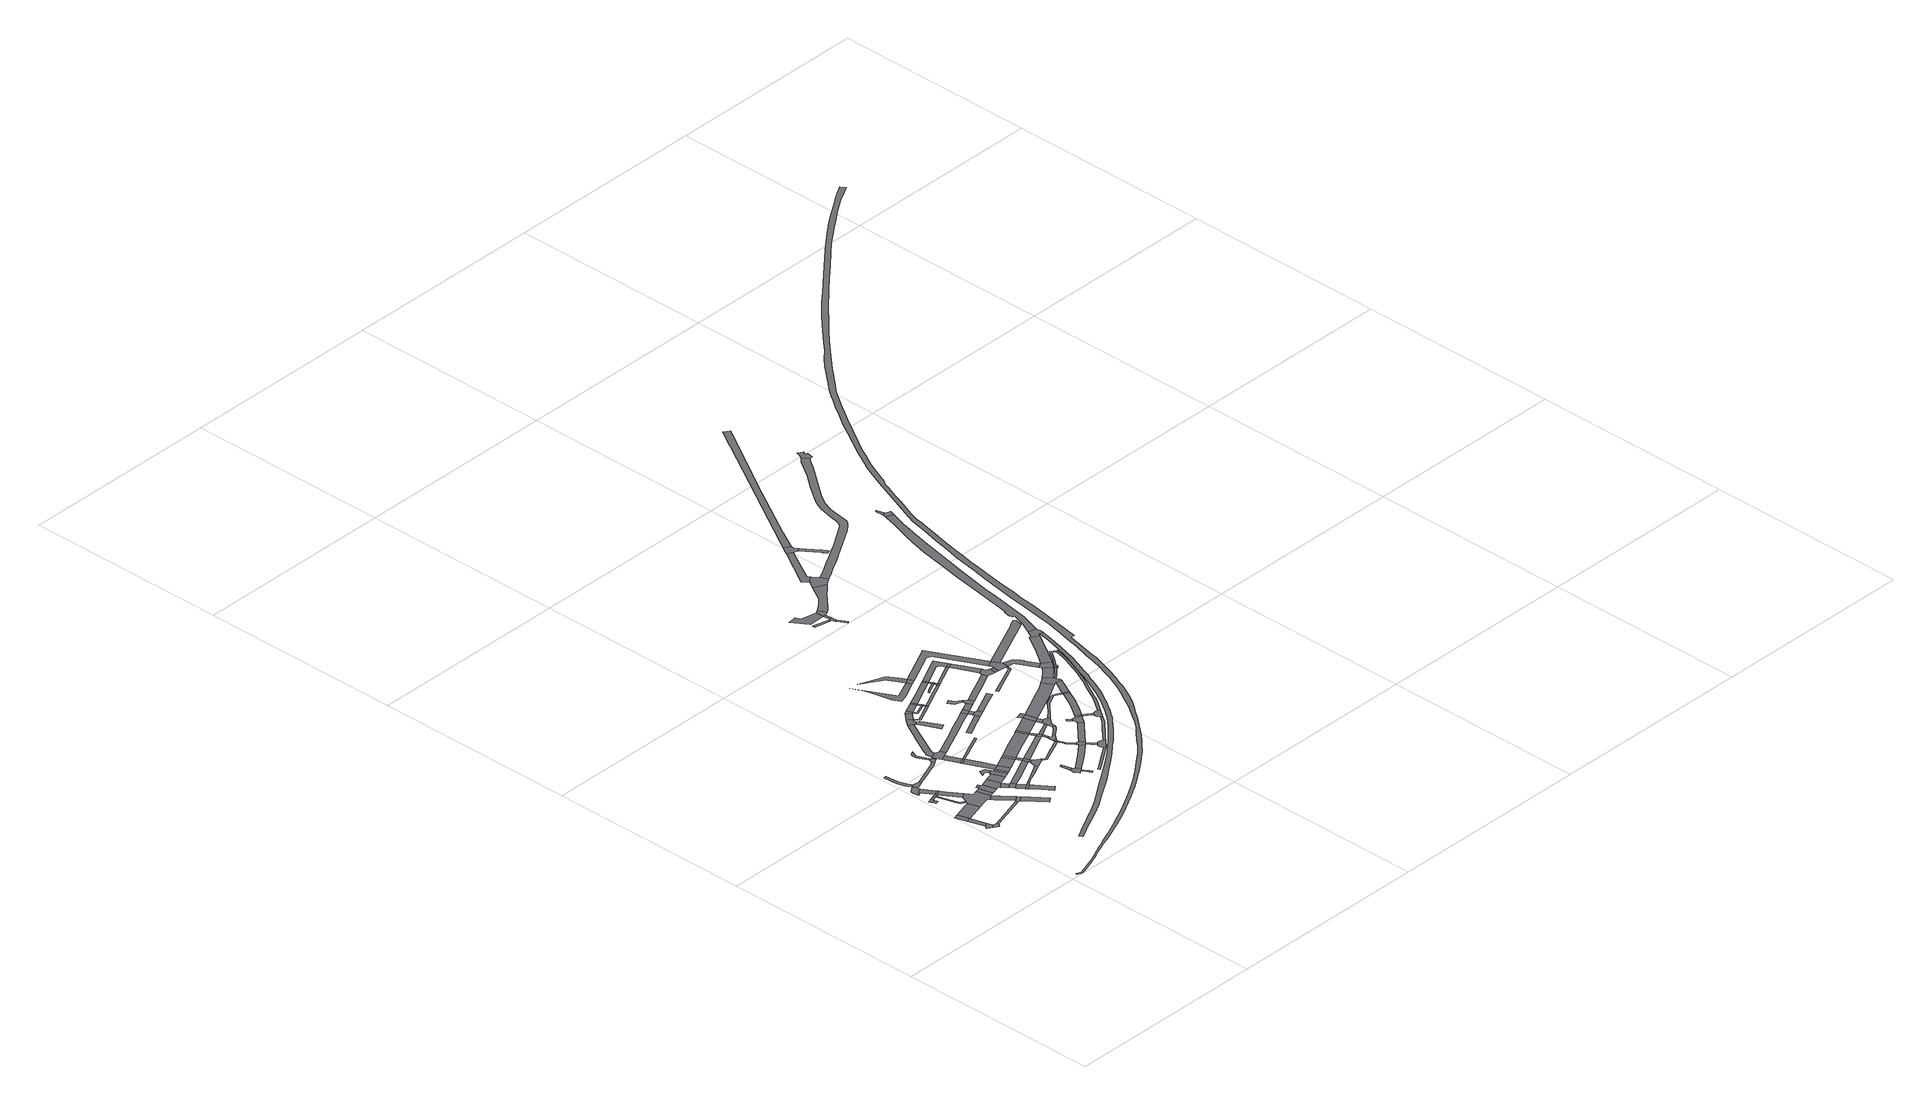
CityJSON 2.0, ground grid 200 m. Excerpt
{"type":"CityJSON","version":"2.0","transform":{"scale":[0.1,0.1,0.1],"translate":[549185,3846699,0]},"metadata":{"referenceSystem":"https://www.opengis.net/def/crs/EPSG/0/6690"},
"CityObjects":{
"road1":{"type":"Road","geometry":[{"type":"MultiSurface","lod":"1","boundaries":[[[0,1,2,3,4,5]]]}]},
"road2":{"type":"Road","attributes":{"RoadStructureAttribute.sectionType":"1"},"geometry":[{"type":"MultiSurface","lod":"1","boundaries":[[[6,7,1,0]]]}]},
"road3":{"type":"Road","geometry":[{"type":"MultiSurface","lod":"1","boundaries":[[[8,9,7,6]]]}]},
"road4":{"type":"Road","geometry":[{"type":"MultiSurface","lod":"1","boundaries":[[[10,5,4,11,12,13,14,15]]]}]},
"road5":{"type":"Road","geometry":[{"type":"MultiSurface","lod":"1","boundaries":[[[16,17,18,19]]]}]},
"road6":{"type":"Road","attributes":{"RoadStructureAttribute.sectionType":"1"},"geometry":[{"type":"MultiSurface","lod":"1","boundaries":[[[20,21,8,6,22,23]]]}]},
"road7":{"type":"Road","geometry":[{"type":"MultiSurface","lod":"1","boundaries":[[[24,25,26,19,18,27,28]]]}]},
"road8":{"type":"Road","geometry":[{"type":"MultiSurface","lod":"1","boundaries":[[[29,24,28,30]]]}]},
"road9":{"type":"Road","geometry":[{"type":"MultiSurface","lod":"1","boundaries":[[[31,32,33,34,35,36,37,38,39,40,41]]]}]},
"road10":{"type":"Road","geometry":[{"type":"MultiSurface","lod":"1","boundaries":[[[42,29,30,43,44]]]}]},
"road11":{"type":"Road","attributes":{"RoadStructureAttribute.sectionType":"1"},"geometry":[{"type":"MultiSurface","lod":"1","boundaries":[[[45,46,47,48,49,43,30,50,51,52,53,54,55]]]}]},
"road12":{"type":"Road","attributes":{"RoadStructureAttribute.sectionType":"1"},"geometry":[{"type":"MultiSurface","lod":"1","boundaries":[[[39,38,56,42,57]]]}]},
"road13":{"type":"Road","attributes":{"RoadStructureAttribute.sectionType":"1"},"geometry":[{"type":"MultiSurface","lod":"1","boundaries":[[[58,15,14,59,60]]]}]},
"road14":{"type":"Road","geometry":[{"type":"MultiSurface","lod":"1","boundaries":[[[57,42,44,61]]]}]},
"road15":{"type":"Road","attributes":{"RoadStructureAttribute.sectionType":"1"},"geometry":[{"type":"MultiSurface","lod":"1","boundaries":[[[62,63,64,65,66,67,68,69,70,71,72,73,74,75,76,77,78,79,80,81]]]}]},
"road16":{"type":"Road","attributes":{"RoadStructureAttribute.sectionType":"1"},"geometry":[{"type":"MultiSurface","lod":"1","boundaries":[[[82,61,44,83,84]]]}]},
"road17":{"type":"Road","geometry":[{"type":"MultiSurface","lod":"1","boundaries":[[[85,86,81,80,31,41,87,88]]]}]},
"road18":{"type":"Road","geometry":[{"type":"MultiSurface","lod":"1","boundaries":[[[89,84,83,90,55,54,91,20,23,92,93,94,95,96]]]}]},
"road19":{"type":"Road","attributes":{"RoadStructureAttribute.sectionType":"1"},"geometry":[{"type":"MultiSurface","lod":"1","boundaries":[[[97,95,94,98,99,100]]]}]},
"road20":{"type":"Road","attributes":{"RoadStructureAttribute.sectionType":"1"},"geometry":[{"type":"MultiSurface","lod":"1","boundaries":[[[101,96,95,102]]]}]},
"road21":{"type":"Road","geometry":[{"type":"MultiSurface","lod":"1","boundaries":[[[100,99,58,60,103,104,105]]]}]},
"road22":{"type":"Road","geometry":[{"type":"MultiSurface","lod":"1","boundaries":[[[106,107,108,109]]]}]},
"road23":{"type":"Road","attributes":{"RoadStructureAttribute.sectionType":"1"},"geometry":[{"type":"MultiSurface","lod":"1","boundaries":[[[110,111,112,113,88,87,114,115,116]]]}]},
"road24":{"type":"Road","attributes":{"RoadStructureAttribute.sectionType":"1"},"geometry":[{"type":"MultiSurface","lod":"1","boundaries":[[[109,108,117,101,102,118,119]]]}]},
"road25":{"type":"Road","attributes":{"RoadStructureAttribute.sectionType":"1"},"geometry":[{"type":"MultiSurface","lod":"1","boundaries":[[[120,121,105,104,122,123,124,125]]]}]},
"road26":{"type":"Road","geometry":[{"type":"MultiSurface","lod":"1","boundaries":[[[126,127,119,118,128,129,130]]]}]},
"road27":{"type":"Road","attributes":{"RoadStructureAttribute.sectionType":"1"},"geometry":[{"type":"MultiSurface","lod":"1","boundaries":[[[130,129,131,132]]]}]},
"road28":{"type":"Road","geometry":[{"type":"MultiSurface","lod":"1","boundaries":[[[133,132,131,134,135,136]]]}]},
"road29":{"type":"Road","attributes":{"RoadStructureAttribute.sectionType":"1"},"geometry":[{"type":"MultiSurface","lod":"1","boundaries":[[[135,134,137,138,139]]]}]},
"road30":{"type":"Road","attributes":{"RoadStructureAttribute.sectionType":"1"},"geometry":[{"type":"MultiSurface","lod":"1","boundaries":[[[140,126,130,141,142,143]]]}]},
"road31":{"type":"Road","geometry":[{"type":"MultiSurface","lod":"1","boundaries":[[[144,145,146,147,110,116,148,149]]]}]},
"road32":{"type":"Road","geometry":[{"type":"MultiSurface","lod":"1","boundaries":[[[150,139,138,151,152,153,154]]]}]},
"road33":{"type":"Road","attributes":{"RoadStructureAttribute.sectionType":"1"},"geometry":[{"type":"MultiSurface","lod":"1","boundaries":[[[155,156,157,158,159,160,161,162,163,164,165,146,145]]]}]},
"road34":{"type":"Road","attributes":{"RoadStructureAttribute.sectionType":"1"},"geometry":[{"type":"MultiSurface","lod":"1","boundaries":[[[166,144,149,167]]]}]},
"road35":{"type":"Road","attributes":{"RoadStructureAttribute.sectionType":"1"},"geometry":[{"type":"MultiSurface","lod":"1","boundaries":[[[168,169,153,152,170,171,172]]]}]},
"road36":{"type":"Road","geometry":[{"type":"MultiSurface","lod":"1","boundaries":[[[173,174,175,176,177,178,179,180]]]}]},
"road37":{"type":"Road","geometry":[{"type":"MultiSurface","lod":"1","boundaries":[[[180,179,140,143,181,182]]]}]},
"road38":{"type":"Road","attributes":{"RoadStructureAttribute.sectionType":"1"},"geometry":[{"type":"MultiSurface","lod":"1","boundaries":[[[183,184,185,186]]]}]},
"road39":{"type":"Road","geometry":[{"type":"MultiSurface","lod":"1","boundaries":[[[187,188,189,190,166,167,191,192,184,183,193,194]]]}]},
"road40":{"type":"Road","geometry":[{"type":"MultiSurface","lod":"1","boundaries":[[[186,185,195,196]]]}]},
"road41":{"type":"Road","attributes":{"RoadStructureAttribute.sectionType":"1"},"geometry":[{"type":"MultiSurface","lod":"1","boundaries":[[[197,182,181,198,199]]]}]},
"road42":{"type":"Road","attributes":{"RoadStructureAttribute.sectionType":"1"},"geometry":[{"type":"MultiSurface","lod":"1","boundaries":[[[200,201,196,195,202,197,203]]]}]},
"road43":{"type":"Road","geometry":[{"type":"MultiSurface","lod":"1","boundaries":[[[203,197,199,204]]]}]},
"road44":{"type":"Road","attributes":{"RoadStructureAttribute.sectionType":"1"},"geometry":[{"type":"MultiSurface","lod":"1","boundaries":[[[205,206,136,135,207,208]]]}]},
"road45":{"type":"Road","attributes":{"RoadStructureAttribute.sectionType":"1"},"geometry":[{"type":"MultiSurface","lod":"1","boundaries":[[[209,210,150,154,211,212,213,214,215]]]}]},
"road46":{"type":"Road","attributes":{"RoadStructureAttribute.sectionType":"1"},"geometry":[{"type":"MultiSurface","lod":"1","boundaries":[[[216,217,218,219,220,221,222,223,224,225,190,189,226,227,228,229]]]}]},
"road47":{"type":"Road","attributes":{"RoadStructureAttribute.sectionType":"1"},"geometry":[{"type":"MultiSurface","lod":"1","boundaries":[[[230,203,204,231,232]]]}]},
"road48":{"type":"Road","attributes":{"RoadStructureAttribute.sectionType":"1"},"geometry":[{"type":"MultiSurface","lod":"1","boundaries":[[[233,234,235,236,237,238,186,196]]]}]},
"road49":{"type":"Road","geometry":[{"type":"MultiSurface","lod":"1","boundaries":[[[239,230,232,240]]]}]},
"road50":{"type":"Road","attributes":{"RoadStructureAttribute.sectionType":"1"},"geometry":[{"type":"MultiSurface","lod":"1","boundaries":[[[240,232,205,241]]]}]},
"road51":{"type":"Road","geometry":[{"type":"MultiSurface","lod":"1","boundaries":[[[241,205,208,242]]]}]},
"road52":{"type":"Road","attributes":{"RoadStructureAttribute.sectionType":"1"},"geometry":[{"type":"MultiSurface","lod":"1","boundaries":[[[242,208,243,244]]]}]},
"road53":{"type":"Road","geometry":[{"type":"MultiSurface","lod":"1","boundaries":[[[245,246,244,243,209,215,247,248]]]}]},
"road54":{"type":"Road","geometry":[{"type":"MultiSurface","lod":"1","boundaries":[[[249,250,251,252]]]}]},
"road55":{"type":"Road","geometry":[{"type":"MultiSurface","lod":"1","boundaries":[[[251,253,254,255,256,257,258,259,260,252]]]}]},
"road56":{"type":"Road","geometry":[{"type":"MultiSurface","lod":"1","boundaries":[[[261,262,263,264,258,257,265,266,267,268,269,270]]]}]},
"road57":{"type":"Road","geometry":[{"type":"MultiSurface","lod":"1","boundaries":[[[271,272,216,229,273,274,275,276,277,278,279,280]]]}]},
"road58":{"type":"Road","attributes":{"RoadStructureAttribute.sectionType":"1"},"geometry":[{"type":"MultiSurface","lod":"1","boundaries":[[[281,282,283,284,285,286,287,194,193,288,289,290,291,292,293,294]]]}]},
"road59":{"type":"Road","geometry":[{"type":"MultiSurface","lod":"1","boundaries":[[[295,296,297,298,299,300,276,275]]]}]},
"road60":{"type":"Road","attributes":{"RoadStructureAttribute.sectionType":"1"},"geometry":[{"type":"MultiSurface","lod":"1","boundaries":[[[301,271,280,302]]]}]},
"road61":{"type":"Road","attributes":{"RoadStructureAttribute.sectionType":"1"},"geometry":[{"type":"MultiSurface","lod":"1","boundaries":[[[303,304,305,306,239,240,307,308,309,310]]]}]},
"road62":{"type":"Road","attributes":{"RoadStructureAttribute.sectionType":"1"},"geometry":[{"type":"MultiSurface","lod":"1","boundaries":[[[311,312,241,242,313,314]]]}]},
"road63":{"type":"Road","geometry":[{"type":"MultiSurface","lod":"1","boundaries":[[[315,316,301,302,317,318]]]}]},
"road64":{"type":"Road","attributes":{"RoadStructureAttribute.sectionType":"1"},"geometry":[{"type":"MultiSurface","lod":"1","boundaries":[[[319,320,321,322,323,324,248,247,325,326,327,328,329]]]}]},
"road65":{"type":"Road","attributes":{"RoadStructureAttribute.sectionType":"1"},"geometry":[{"type":"MultiSurface","lod":"1","boundaries":[[[330,331,332,333,334,335,336,337,280,279,338,339,340,341,342,343,344]]]}]},
"road66":{"type":"Road","attributes":{"RoadStructureAttribute.sectionType":"1"},"geometry":[{"type":"MultiSurface","lod":"1","boundaries":[[[345,346,347,260,259,348,349,350,351]]]}]},
"road67":{"type":"Road","attributes":{"RoadStructureAttribute.sectionType":"1"},"geometry":[{"type":"MultiSurface","lod":"1","boundaries":[[[352,353,354,355,356,318,317,357,358,359,360]]]}]},
"road68":{"type":"Road","attributes":{"RoadStructureAttribute.sectionType":"1"},"geometry":[{"type":"MultiSurface","lod":"1","boundaries":[[[361,362,315,318,363,364,365]]]}]},
"road69":{"type":"Road","attributes":{"RoadStructureAttribute.sectionType":"1"},"geometry":[{"type":"MultiSurface","lod":"1","boundaries":[[[366,367,368,369,370,371,372,373]]]}]},
"road70":{"type":"Road","geometry":[{"type":"MultiSurface","lod":"1","boundaries":[[[374,375,376,377,378,379,380,381,382]]]}]},
"road71":{"type":"Road","geometry":[{"type":"MultiSurface","lod":"1","boundaries":[[[383,384,385]]]}]},
"road72":{"type":"Road","geometry":[{"type":"MultiSurface","lod":"1","boundaries":[[[386,361,365,387]]]}]},
"road73":{"type":"Road","attributes":{"RoadStructureAttribute.sectionType":"1"},"geometry":[{"type":"MultiSurface","lod":"1","boundaries":[[[388,387,365,389,352,390]]]}]},
"road74":{"type":"Road","geometry":[{"type":"MultiSurface","lod":"1","boundaries":[[[390,352,360,391]]]}]},
"road75":{"type":"Road","geometry":[{"type":"MultiSurface","lod":"1","boundaries":[[[392,303,310,393]]]}]},
"road76":{"type":"Road","attributes":{"RoadStructureAttribute.sectionType":"1"},"geometry":[{"type":"MultiSurface","lod":"1","boundaries":[[[391,360,330,394]]]}]},
"road77":{"type":"Road","geometry":[{"type":"MultiSurface","lod":"1","boundaries":[[[394,330,344,395]]]}]},
"road78":{"type":"Road","geometry":[{"type":"MultiSurface","lod":"1","boundaries":[[[319,329,396,397]]]}]},
"road79":{"type":"Road","geometry":[{"type":"MultiSurface","lod":"1","boundaries":[[[398,319,397,399]]]}]},
"road80":{"type":"Road","geometry":[{"type":"MultiSurface","lod":"1","boundaries":[[[393,310,311,400]]]}]},
"road81":{"type":"Road","geometry":[{"type":"MultiSurface","lod":"1","boundaries":[[[400,311,314,401,402,403]]]}]},
"road82":{"type":"Road","attributes":{"RoadStructureAttribute.sectionType":"1"},"geometry":[{"type":"MultiSurface","lod":"1","boundaries":[[[404,405,406,407,396,329,408,409,410,411,412,413,414,415]]]}]},
"road83":{"type":"Road","geometry":[{"type":"MultiSurface","lod":"1","boundaries":[[[416,417,418,402,401,419,420,421]]]}]},
"road84":{"type":"Road","attributes":{"RoadStructureAttribute.sectionType":"1"},"geometry":[{"type":"MultiSurface","lod":"1","boundaries":[[[420,422,423,398,399,424,425,426,421]]]}]},
"road85":{"type":"Road","geometry":[{"type":"MultiSurface","lod":"1","boundaries":[[[427,281,294,428]]]}]},
"road86":{"type":"Road","geometry":[{"type":"MultiSurface","lod":"1","boundaries":[[[415,414,345,351,429,430,431,432]]]}]},
"road87":{"type":"Road","attributes":{"RoadStructureAttribute.sectionType":"1"},"geometry":[{"type":"MultiSurface","lod":"1","boundaries":[[[428,294,433,434]]]}]},
"road88":{"type":"Road","geometry":[{"type":"MultiSurface","lod":"1","boundaries":[[[434,433,366,373,435,436]]]}]},
"road89":{"type":"Road","attributes":{"RoadStructureAttribute.sectionType":"1"},"geometry":[{"type":"MultiSurface","lod":"1","boundaries":[[[437,438,439,440,441,442,443,444,445,446]]]}]},
"road90":{"type":"Road","attributes":{"RoadStructureAttribute.sectionType":"1"},"geometry":[{"type":"MultiSurface","lod":"1","boundaries":[[[447,448,449,450,392,393,451,452,453]]]}]},
"road91":{"type":"Road","geometry":[{"type":"MultiSurface","lod":"1","boundaries":[[[454,455,456,457,430,429,458,459,460,461,462,463]]]}]},
"road92":{"type":"Road","attributes":{"RoadStructureAttribute.sectionType":"1"},"geometry":[{"type":"MultiSurface","lod":"1","boundaries":[[[464,465,466,467,468,469,470,471,472,473,474,475,476,477,478,479,480,481,482,483,484,485,486,487,488,489,490,491,492,493,494,495,496,497,498,499,500,501,502,503,504,505,506,507,508,509,510,511,512,513,514,515,516,517,518,519,520,521,522,523,524,525,526,527,528,529,530,531,532,533,534,535,536,537,538,539,540,541,542,543,544,545,546,547,548,549,550,551,552,553,554,555,556,557,558,559,560,561,562,563]]]}]},
"road93":{"type":"Road","geometry":[{"type":"MultiSurface","lod":"1","boundaries":[[[564,565,566,403,402,567,568,569]]]}]},
"road94":{"type":"Road","attributes":{"RoadStructureAttribute.sectionType":"1"},"geometry":[{"type":"MultiSurface","lod":"1","boundaries":[[[570,427,428,571]]]}]},
"road95":{"type":"Road","attributes":{"RoadStructureAttribute.sectionType":"1"},"geometry":[{"type":"MultiSurface","lod":"1","boundaries":[[[572,573,574,425,424,575,576,577]]]}]},
"road96":{"type":"Road","geometry":[{"type":"MultiSurface","lod":"1","boundaries":[[[578,579,580,581,463,462,582,583,584,585,374,382,586,587,588,589]]]}]},
"road97":{"type":"Road","attributes":{"RoadStructureAttribute.sectionType":"1"},"geometry":[{"type":"MultiSurface","lod":"1","boundaries":[[[590,591,592,593,386,387,594,595,596]]]}]},
"road98":{"type":"Road","attributes":{"RoadStructureAttribute.sectionType":"1"},"geometry":[{"type":"MultiSurface","lod":"1","boundaries":[[[597,598,599,600,601,602,603,604,605,606,446,607]]]}]},
"road99":{"type":"Road","geometry":[{"type":"MultiSurface","lod":"1","boundaries":[[[608,609,610,611,612,613,614]]]}]},
"road100":{"type":"Road","attributes":{"RoadStructureAttribute.sectionType":"1"},"geometry":[{"type":"MultiSurface","lod":"1","boundaries":[[[615,616,617,394,395,618,619,620,621]]]}]},
"road101":{"type":"Road","geometry":[{"type":"MultiSurface","lod":"1","boundaries":[[[622,623,447,624]]]}]},
"road102":{"type":"Road","geometry":[{"type":"MultiSurface","lod":"1","boundaries":[[[625,614,613,570,571,626,627,628]]]}]},
"road103":{"type":"Road","geometry":[{"type":"MultiSurface","lod":"1","boundaries":[[[624,447,453,629]]]}]},
"road104":{"type":"Road","attributes":{"RoadStructureAttribute.sectionType":"1"},"geometry":[{"type":"MultiSurface","lod":"1","boundaries":[[[630,631,632,432,431,633,634,635,636]]]}]},
"road105":{"type":"Road","attributes":{"RoadStructureAttribute.sectionType":"1"},"geometry":[{"type":"MultiSurface","lod":"1","boundaries":[[[629,453,637,638]]]}]},
"road106":{"type":"Road","geometry":[{"type":"MultiSurface","lod":"1","boundaries":[[[638,637,639,564,569,572,577,640,641,642,643,644]]]}]},
"road107":{"type":"Road","geometry":[{"type":"MultiSurface","lod":"1","boundaries":[[[645,646,647,648,649,650]]]}]},
"road108":{"type":"Road","attributes":{"RoadStructureAttribute.sectionType":"1"},"geometry":[{"type":"MultiSurface","lod":"1","boundaries":[[[651,652,653,654,436,435]]]}]},
"road109":{"type":"Road","geometry":[{"type":"MultiSurface","lod":"1","boundaries":[[[607,446,445,655]]]}]},
"road110":{"type":"Road","geometry":[{"type":"MultiSurface","lod":"1","boundaries":[[[656,590,596,657]]]}]},
"road111":{"type":"Road","attributes":{"RoadStructureAttribute.sectionType":"1"},"geometry":[{"type":"MultiSurface","lod":"1","boundaries":[[[657,596,645,658]]]}]},
"road112":{"type":"Road","geometry":[{"type":"MultiSurface","lod":"1","boundaries":[[[658,645,650,659]]]}]},
"road113":{"type":"Road","attributes":{"RoadStructureAttribute.sectionType":"1"},"geometry":[{"type":"MultiSurface","lod":"1","boundaries":[[[659,650,615,660]]]}]},
"road114":{"type":"Road","geometry":[{"type":"MultiSurface","lod":"1","boundaries":[[[661,662,663,664]]]}]},
"road115":{"type":"Road","geometry":[{"type":"MultiSurface","lod":"1","boundaries":[[[660,615,621,665]]]}]},
"road116":{"type":"Road","geometry":[{"type":"MultiSurface","lod":"1","boundaries":[[[666,667,668,669,670,671,589,588,672,673,674,675,676,677]]]}]},
"road117":{"type":"Road","geometry":[{"type":"MultiSurface","lod":"1","boundaries":[[[664,663,678,679,630,636,680,681,682,683]]]}]},
"road118":{"type":"Road","geometry":[{"type":"MultiSurface","lod":"1","boundaries":[[[684,683,682,685]]]}]},
"road119":{"type":"Road","attributes":{"RoadStructureAttribute.sectionType":"1"},"geometry":[{"type":"MultiSurface","lod":"1","boundaries":[[[686,687,688,689,628,627,690,691,692]]]}]},
"road120":{"type":"Road","attributes":{"RoadStructureAttribute.sectionType":"1"},"geometry":[{"type":"MultiSurface","lod":"1","boundaries":[[[693,694,695,660,665,696,697,698]]]}]},
"road121":{"type":"Road","geometry":[{"type":"MultiSurface","lod":"1","boundaries":[[[699,700,701,702,685,682,703,704,705,706,707,708]]]}]},
"road122":{"type":"Road","attributes":{"RoadStructureAttribute.sectionType":"1"},"geometry":[{"type":"MultiSurface","lod":"1","boundaries":[[[709,710,711,712,713,644,643,714,715,716,717,718,719]]]}]},
"road123":{"type":"Road","attributes":{"RoadStructureAttribute.sectionType":"1"},"geometry":[{"type":"MultiSurface","lod":"1","boundaries":[[[720,721,656,657,722,723,724,693,725]]]}]},
"road124":{"type":"Road","attributes":{"RoadStructureAttribute.sectionType":"1"},"geometry":[{"type":"MultiSurface","lod":"1","boundaries":[[[726,727,728,729,730,624,629,731,732,733]]]}]},
"road125":{"type":"Road","geometry":[{"type":"MultiSurface","lod":"1","boundaries":[[[734,735,736,737,708,707,738,739,740,741,666,677,742,743,744]]]}]},
"road126":{"type":"Road","attributes":{"RoadStructureAttribute.sectionType":"1"},"geometry":[{"type":"MultiSurface","lod":"1","boundaries":[[[718,745,746,684,685,747,748,749,750,751]]]}]},
"road127":{"type":"Road","attributes":{"RoadStructureAttribute.sectionType":"1"},"geometry":[{"type":"MultiSurface","lod":"1","boundaries":[[[752,753,607,655,754,755,756,757]]]}]},
"road128":{"type":"Road","geometry":[{"type":"MultiSurface","lod":"1","boundaries":[[[725,693,698,758]]]}]},
"road129":{"type":"Road","attributes":{"RoadStructureAttribute.sectionType":"1"},"geometry":[{"type":"MultiSurface","lod":"1","boundaries":[[[759,760,761,762,763,764,765,766,767,768]]]}]},
"road130":{"type":"Road","attributes":{"RoadStructureAttribute.sectionType":"1"},"geometry":[{"type":"MultiSurface","lod":"1","boundaries":[[[769,758,698,770,771,772]]]}]},
"road131":{"type":"Road","geometry":[{"type":"MultiSurface","lod":"1","boundaries":[[[773,774,775,772,771,686,692,776,777,778]]]}]},
"road132":{"type":"Road","geometry":[{"type":"MultiSurface","lod":"1","boundaries":[[[719,718,751,779]]]}]},
"road133":{"type":"Road","attributes":{"RoadStructureAttribute.sectionType":"1"},"geometry":[{"type":"MultiSurface","lod":"1","boundaries":[[[780,781,782,783,784]]]}]},
"road134":{"type":"Road","attributes":{"RoadStructureAttribute.sectionType":"1"},"geometry":[{"type":"MultiSurface","lod":"1","boundaries":[[[785,786,787,788,789,790]]]}]},
"road135":{"type":"Road","attributes":{"RoadStructureAttribute.sectionType":"1"},"geometry":[{"type":"MultiSurface","lod":"1","boundaries":[[[791,778,777,776,792,793]]]}]},
"road136":{"type":"Road","attributes":{"RoadStructureAttribute.sectionType":"1"},"geometry":[{"type":"MultiSurface","lod":"1","boundaries":[[[794,795,719,779,796,797,798,799,800]]]}]},
"road137":{"type":"Road","geometry":[{"type":"MultiSurface","lod":"1","boundaries":[[[801,802,726,733,794,800,803,804,805,806,807]]]}]},
"road138":{"type":"Road","geometry":[{"type":"MultiSurface","lod":"1","boundaries":[[[757,756,808,809,793,792,810,759,768,811,812]]]}]},
"road139":{"type":"Road","geometry":[{"type":"MultiSurface","lod":"1","boundaries":[[[813,814,784,783,815,816,817]]]}]},
"road140":{"type":"Road","attributes":{"RoadStructureAttribute.sectionType":"1"},"geometry":[{"type":"MultiSurface","lod":"1","boundaries":[[[818,819,820,817,816]]]}]},
"road141":{"type":"Road","attributes":{"RoadStructureAttribute.sectionType":"1"},"geometry":[{"type":"MultiSurface","lod":"1","boundaries":[[[821,789,814,813]]]}]},
"road142":{"type":"Road","geometry":[{"type":"MultiSurface","lod":"1","boundaries":[[[822,790,789,821,823,824]]]}]},
"road143":{"type":"Road","attributes":{"RoadStructureAttribute.sectionType":"1"},"geometry":[{"type":"MultiSurface","lod":"1","boundaries":[[[825,826,827,801,807,828,829,830,831]]]}]},
"road144":{"type":"Road","attributes":{"RoadStructureAttribute.sectionType":"1"},"geometry":[{"type":"MultiSurface","lod":"1","boundaries":[[[832,833,834,835,836,837,838,839,840,841,842,843,844,845,846,847,848,849,850,851,852,853,854,855,856,857,858,859,860,861,862,863,864,865,866,867,868,869,870,871,872,873,874,875,744,743]]]}]},
"road145":{"type":"Road","attributes":{"RoadStructureAttribute.sectionType":"1"},"geometry":[{"type":"MultiSurface","lod":"1","boundaries":[[[876,877,878,879,880,881,882,883,811,768,884,885,886,887,888]]]}]},
"road146":{"type":"Road","attributes":{"RoadStructureAttribute.sectionType":"1"},"geometry":[{"type":"MultiSurface","lod":"1","boundaries":[[[889,890,891,892,806,805,893,894,895,896]]]}]},
"road147":{"type":"Road","geometry":[{"type":"MultiSurface","lod":"1","boundaries":[[[888,887,825,831,897,898,899]]]}]},
"road148":{"type":"Road","geometry":[{"type":"MultiSurface","lod":"1","boundaries":[[[855,889,896,856]]]}]},
"road149":{"type":"Road","geometry":[{"type":"MultiSurface","lod":"1","boundaries":[[[900,901,856,896]]]}]},
"road150":{"type":"Road","attributes":{"RoadStructureAttribute.sectionType":"1"},"geometry":[{"type":"MultiSurface","lod":"1","boundaries":[[[902,903,904,822,824,905,906,907,908,909,910,911]]]}]},
"road151":{"type":"Road","attributes":{"RoadStructureAttribute.sectionType":"1"},"geometry":[{"type":"MultiSurface","lod":"1","boundaries":[[[912,913,914,915,916,757,812]]]}]},
"road152":{"type":"Road","attributes":{"RoadStructureAttribute.sectionType":"1"},"geometry":[{"type":"MultiSurface","lod":"1","boundaries":[[[917,918,919,920,921,922,888,899,923,924,925,926,927,928,929,930]]]}]},
"road153":{"type":"Road","geometry":[{"type":"MultiSurface","lod":"1","boundaries":[[[931,932,902,911,933,934,935]]]}]},
"road154":{"type":"Road","geometry":[{"type":"MultiSurface","lod":"1","boundaries":[[[936,930,929,937,464,563,938,939,940,941]]]}]},
"road155":{"type":"Road","attributes":{"RoadStructureAttribute.sectionType":"1"},"geometry":[{"type":"MultiSurface","lod":"1","boundaries":[[[942,943,932,931,944,945,946]]]}]},
"road156":{"type":"Road","geometry":[{"type":"MultiSurface","lod":"1","boundaries":[[[947,948,942,946,949,950,951,952]]]}]},
"road157":{"type":"Road","attributes":{"RoadStructureAttribute.sectionType":"1"},"geometry":[{"type":"MultiSurface","lod":"1","boundaries":[[[953,954,955,956,957,958,959,960,950,949]]]}]},
"road158":{"type":"Road","attributes":{"RoadStructureAttribute.sectionType":"1"},"geometry":[{"type":"MultiSurface","lod":"1","boundaries":[[[961,962,963,964,965,966,967,968,969,970,971,972,973,974,975,976,977,978,979,936,941,980,981,982,983,984,985,986,987,988,989,990,991,992,993,994,995,996,997,998]]]}]},
"road159":{"type":"Road","attributes":{"RoadStructureAttribute.sectionType":"1"},"geometry":[{"type":"MultiSurface","lod":"1","boundaries":[[[999,1000,1001,1002,1003,1004,1005,1006,1007,1008,1009,1010,1011,1012,1013,1014,1015,1016,1017,1018,1019,1020,1021,1022,1023,1024,1025,935,934,1026,1027,1028,1029,1030,1031,1032,1033,1034,1035,1036,1037,1038,1039,1040,1041,1042,1043,1044,1045,1046,1047,1048,1049,1050]]]}]},
"road160":{"type":"Road","attributes":{"RoadStructureAttribute.sectionType":"1"},"geometry":[{"type":"MultiSurface","lod":"1","boundaries":[[[1051,1052,1053,1054,947,952,1055,1056,1057,1058,1059,1060,1061,1062]]]}]},
"road161":{"type":"Road","geometry":[{"type":"MultiSurface","lod":"1","boundaries":[[[1063,1064,1065,1066]]]}]},
"road162":{"type":"Road","geometry":[{"type":"MultiSurface","lod":"1","boundaries":[[[1066,1065,961,998,1067,1068]]]}]},
"road163":{"type":"Road","attributes":{"RoadStructureAttribute.sectionType":"1"},"geometry":[{"type":"MultiSurface","lod":"1","boundaries":[[[1069,1070,1071,1072,1073,1074,1075,1076,1077,1078,1079,1080,1081,1082,1083,1084,1085,1086,1087,1088,1089,1090,1091,1092,1093,1094,1095,1096,1097,1098,1099,1100,1101,1102,1103,1104,1105,1106,1107,1108,1109,1110,1111,1112,1113,1114,1115,1116,1117,1118,1119,1120,1121,1122,1123,1124,1125,1126,1127,1128,1129,1130,1131,1132,1133,1134,1135,1136,1137,1138,1139,1140,1141,1142,1143,1144,1145,1146,1147,1148,1149,1150,1151,1152,1153,1154,1155,1156,1157,1158,1159,1160,1161,1162,1163,1164,1165,1166,1167,1168,1169,1170,1171,1172,1173,1174,1175,1176,1177,1178,1179,1180,1181,1182,1183,1184,1185,1186,1187,1188,1189,1190,1191,1192,1193,1194,1195,1196,1197,1198,1199,1200,1201,1202,1203,1204,1205,1206,1207,1208,1209,1210,1211,1212,1213,1214,1215,1216,1217,1218,1219,1220,1221,1222,1223,1224,1225,1226,1227,1228,1229,1230,1231,1232,1233,1234,1235,1236,1237,1238,1239,1240,1241,1242,1243,1244,1245,1246,1247,1248,1249,1250,1251,1252,1253,1254,1255,1256,1257,1258,1259,1260,1261,1262,1263,1264,1265,1266,1267,1268,1269,1270,1271,1272,1273,1274,1275,1276,1277,1278,1279,1280,1281,1282,1283,1284,1285,1286]]]}]},
"road164":{"type":"Road","geometry":[{"type":"MultiSurface","lod":"1","boundaries":[[[1287,1288,1289,1290,999,1050,1291,1292,1293,1294]]]}]}
},
"vertices":[
[131,1094,0],[91,1082,0],[71,1048,0],[100,1031,0],[122,1017,0],[144,1051,0],
[85,1253,0],[43,1241,0],
[52,1366,0],[9,1354,0],
[176,1038,0],[146,1002,0],[168,986,0],[179,1002,0],[192,1022,0],[187,1041,0],
[61,1618,0],[93,1624,0],[84,1658,0],[51,1650,0],
[240,1422,0],[182,1405,0],[88,1254,0],[273,1307,0],
[84,1694,0],[34,1680,0],[41,1655,0],[86,1667,0],[91,1673,0],
[121,1705,0],[127,1684,0],
[115,1927,0],[92,1926,0],[42,1888,0],[43,1886,0],[37,1858,0],[52,1806,0],[65,1810,0],[74,1836,0],[127,1868,0],[118,1882,0],[131,1887,0],
[152,1714,0],[146,1691,0],[162,1698,0],
[222,1471,0],[210,1482,0],[202,1493,0],[194,1515,0],[160,1632,0],[187,1492,0],[196,1472,0],[208,1458,0],[220,1450,0],[238,1444,0],[235,1463,0],
[104,1788,0],[202,1745,0],
[541,1147,0],[403,1086,0],[547,1129,0],
[212,1728,0],
[121,1967,0],[110,1987,0],[103,2009,0],[95,2031,0],[90,2047,0],[85,2066,0],[83,2084,0],[71,2207,0],[45,2198,0],[50,2119,0],[53,2079,0],[56,2055,0],[60,2037,0],[67,2018,0],[73,2001,0],[78,1989,0],[86,1968,0],[93,1957,0],[107,1938,0],[130,1955,0],
[245,1674,0],[279,1515,0],[328,1547,0],
[187,1941,0],[141,1947,0],[211,1919,0],[201,1942,0],
[374,1477,0],[255,1455,0],[248,1439,0],[352,1330,0],[395,1343,0],[411,1323,0],[458,1361,0],[422,1490,0],
[554,1241,0],[434,1294,0],[546,1155,0],[593,1193,0],
[466,1502,0],[503,1374,0],
[563,1134,0],[569,1125,0],[616,1164,0],
[504,1552,0],[465,1535,0],[471,1516,0],[513,1529,0],
[488,2069,0],[480,2061,0],[463,2046,0],[454,2042,0],[268,1943,0],[476,2025,0],[505,2043,0],
[467,1502,0],[569,1393,0],[532,1522,0],
[667,1102,0],[623,1156,0],[582,1110,0],[656,1018,0],[726,932,0],[773,970,0],
[611,1549,0],[576,1537,0],[597,1401,0],[605,1389,0],[654,1425,0],
[649,1331,0],[697,1367,0],
[706,1367,0],[682,1286,0],[731,1323,0],[712,1367,0],
[691,1274,0],[733,1218,0],[785,1251,0],
[699,1580,0],[719,1448,0],[722,1449,0],[751,1462,0],
[533,2103,0],[527,2103,0],[500,2095,0],[497,2084,0],[523,2054,0],[549,2069,0],
[817,1270,0],[735,1215,0],[749,1197,0],[798,1234,0],[817,1251,0],
[473,2226,0],[473,2237,0],[483,2262,0],[497,2288,0],[462,2275,0],[450,2253,0],[450,2237,0],[450,2220,0],[454,2205,0],[463,2183,0],[498,2103,0],
[545,2110,0],[557,2070,0],
[890,1110,0],[818,1207,0],[819,1103,0],[884,1021,0],[931,1058,0],
[718,1661,0],[699,1665,0],[661,1672,0],[638,1617,0],[672,1631,0],[689,1628,0],[700,1600,0],[739,1619,0],
[800,1483,0],[750,1597,0],
[641,2056,0],[582,2030,0],[647,1883,0],[707,1909,0],
[645,2128,0],[629,2131,0],[614,2138,0],[547,2117,0],[566,2067,0],[572,2053,0],[682,2075,0],[656,2129,0],
[654,1867,0],[713,1894,0],
[771,1604,0],[815,1490,0],[825,1494,0],
[813,1668,0],[770,1766,0],[751,1649,0],[831,1628,0],
[882,1522,0],
[1025,1524,0],[816,1419,0],[816,1360,0],[1046,1476,0],
[1039,1393,0],[892,1311,0],[845,1268,0],[855,1275,0],[886,1288,0],[968,1323,0],[1053,1364,0],
[760,2591,0],[753,2582,0],[743,2564,0],[691,2466,0],[677,2439,0],[567,2227,0],[549,2192,0],[541,2175,0],[539,2164,0],[541,2148,0],[605,2151,0],[607,2180,0],[796,2548,0],[803,2560,0],
[944,1684,0],[987,1573,0],[997,1579,0],
[797,1933,0],[811,1939,0],[1010,2033,0],[1004,2051,0],[810,1959,0],[800,1954,0],
[973,1699,0],[1026,1593,0],
[1056,1535,0],
[1079,1489,0],
[1055,1461,0],[1087,1468,0],
[1128,1439,0],[1108,1451,0],[1139,1405,0],[1151,1426,0],
[1201,1240,0],[1176,1230,0],[1192,1135,0],[1225,1133,0],
[1195,1115,0],[1192,1084,0],[1222,1040,0],[1246,1056,0],[1247,1057,0],[1260,1066,0],[1275,1077,0],[1243,1121,0],
[1309,995,0],[1300,1008,0],[1288,1025,0],[1271,1050,0],[1257,1041,0],[1273,1014,0],[1284,997,0],[1292,982,0],[1297,974,0],[1314,986,0],
[813,2658,0],[804,2648,0],[804,2558,0],[807,2556,0],[816,2548,0],[842,2579,0],[841,2583,0],[837,2599,0],[845,2608,0],[855,2619,0],
[1200,2390,0],[1091,2337,0],[1072,2328,0],[1018,2302,0],[842,2216,0],[808,2199,0],[689,2141,0],[742,2104,0],[809,2136,0],[831,2147,0],[989,2223,0],[1037,2246,0],[1121,2287,0],[1226,2338,0],
[828,2538,0],[877,2431,0],[915,2348,0],[971,2375,0],[892,2523,0],[873,2559,0],
[870,2721,0],[912,2683,0],
[1301,1858,0],[1278,1847,0],[1181,1801,0],[1094,1759,0],[1062,1613,0],[1194,1680,0],[1217,1691,0],[1352,1755,0],
[1378,1693,0],[1238,1624,0],[1254,1578,0],[1400,1652,0],
[910,2746,0],[880,2732,0],[917,2685,0],[935,2694,0],
[1425,1517,0],[1369,1491,0],[1349,1481,0],[1316,1465,0],[1184,1402,0],[1159,1420,0],[1183,1382,0],[1307,1440,0],[1364,1466,0],[1399,1483,0],[1432,1499,0],
[1074,2674,0],[1016,2645,0],[930,2602,0],[922,2598,0],[902,2588,0],[893,2584,0],[870,2605,0],[860,2615,0],[859,2596,0],[896,2564,0],[899,2565,0],[928,2580,0],[940,2586,0],[1068,2650,0],[1083,2657,0],
[1518,1335,0],[1507,1325,0],[1397,1233,0],[1403,1168,0],[1485,1232,0],[1548,1285,0],[1555,1292,0],
[1052,2709,0],[1039,2703,0],[957,2667,0],[954,2671,0],[939,2689,0],[929,2671,0],[939,2659,0],[948,2648,0],[1067,2696,0],
[1014,2796,0],[994,2787,0],[946,2700,0],[1012,2733,0],[1038,2746,0],
[1250,2278,0],[1155,2230,0],[1058,2181,0],[1017,2161,0],[1036,2117,0],[1073,2135,0],[1180,2189,0],[1276,2237,0],
[1638,1155,0],[1637,1154,0],[1499,1063,0],[1369,973,0],[1365,971,0],[1376,954,0],[1420,983,0],[1560,1078,0],[1648,1142,0],
[870,3262,0],[861,3282,0],[836,3328,0],
[1028,2803,0],[1052,2753,0],
[1062,2731,0],[1046,2724,0],[1069,2717,0],
[1076,2701,0],
[1323,1869,0],[1374,1765,0],
[1084,2685,0],
[1095,2663,0],
[1451,1505,0],[1447,1517,0],
[1425,1538,0],[1452,1532,0],
[1404,1705,0],
[1412,1658,0],[1430,1667,0],[1410,1691,0],
[1491,1413,0],[1476,1435,0],[1465,1461,0],[1463,1466,0],[1438,1483,0],[1443,1471,0],[1450,1455,0],[1464,1426,0],[1481,1401,0],[1506,1375,0],[1515,1357,0],[1532,1372,0],
[1443,1607,0],[1441,1624,0],[1440,1628,0],[1421,1611,0],[1422,1606,0],[1444,1600,0],
[1421,1587,0],[1420,1566,0],[1499,1583,0],[1481,1598,0],[1450,1578,0],
[1248,2414,0],[1273,2361,0],
[1569,1304,0],[1582,1317,0],[1592,1327,0],[1557,1370,0],
[1244,2295,0],[1293,2315,0],
[1336,2265,0],[1314,2310,0],
[1030,2947,0],[874,3252,0],[890,3213,0],[908,3147,0],[920,3104,0],[955,2948,0],[990,2872,0],[1077,2905,0],[1241,2986,0],[1217,3034,0],
[1498,1955,0],[1496,1955,0],[1490,1952,0],[1362,1889,0],[1422,1788,0],[1494,1822,0],[1533,1840,0],
[1643,1248,0],[1634,1259,0],[1614,1281,0],[1593,1305,0],[1579,1292,0],[1600,1268,0],[1619,1245,0],[1628,1234,0],[1633,1229,0],[1649,1241,0],
[2526,2712,0],[2522,2675,0],[2515,2639,0],[2509,2617,0],[2501,2582,0],[2483,2514,0],[2469,2464,0],[2460,2433,0],[2440,2367,0],[2419,2301,0],[2397,2240,0],[2374,2182,0],[2349,2119,0],[2320,2045,0],[2299,1989,0],[2278,1941,0],[2246,1870,0],[2217,1807,0],[2195,1760,0],[2171,1714,0],[2143,1667,0],[2117,1625,0],[2087,1579,0],[2057,1537,0],[2030,1498,0],[2010,1471,0],[2006,1466,0],[1982,1439,0],[1945,1396,0],[1902,1352,0],[1869,1318,0],[1831,1284,0],[1779,1235,0],[1730,1193,0],[1691,1158,0],[1683,1152,0],[1649,1125,0],[1602,1086,0],[1569,1061,0],[1460,983,0],[1324,890,0],[1170,784,0],[1042,698,0],[976,652,0],[943,632,0],[826,568,0],[824,567,0],[673,487,0],[596,448,0],[585,441,0],[525,409,0],[516,404,0],[533,371,0],[579,396,0],[624,421,0],[711,463,0],[825,519,0],[839,526,0],[914,564,0],[978,600,0],[1016,626,0],[1039,642,0],[1101,681,0],[1196,744,0],[1294,806,0],[1425,903,0],[1535,984,0],[1617,1048,0],[1693,1110,0],[1711,1125,0],[1763,1167,0],[1831,1228,0],[1886,1280,0],[1946,1341,0],[1989,1383,0],[2016,1412,0],[2049,1456,0],[2051,1458,0],[2080,1495,0],[2114,1548,0],[2149,1598,0],[2175,1644,0],[2203,1689,0],[2239,1748,0],[2264,1802,0],[2291,1862,0],[2311,1911,0],[2323,1939,0],[2347,1995,0],[2374,2061,0],[2394,2122,0],[2412,2170,0],[2450,2280,0],[2477,2359,0],[2500,2447,0],[2502,2456,0],[2523,2539,0],[2540,2608,0],[2545,2629,0],[2560,2705,0],
[1559,1763,0],[1497,1733,0],[1465,1717,0],[1480,1693,0],[1498,1702,0],[1563,1734,0],
[1335,2456,0],[1360,2404,0],
[1574,1688,0],[1549,1651,0],[1541,1645,0],[1565,1636,0],[1581,1649,0],[1595,1670,0],
[1700,1242,0],[1688,1247,0],[1674,1247,0],[1661,1245,0],[1627,1219,0],[1623,1206,0],[1624,1189,0],[1628,1176,0],[1663,1153,0],[1703,1195,0],[1727,1218,0],[1714,1231,0],
[1321,2947,0],[1274,2923,0],[1159,2865,0],[1058,2817,0],[1211,2833,0],[1236,2846,0],[1345,2900,0],
[1245,3104,0],[1229,3134,0],[1209,3167,0],[1187,3201,0],[1175,3215,0],[1162,3226,0],[1151,3232,0],[929,3321,0],[1117,3206,0],[1129,3197,0],[1262,3065,0],
[1293,2541,0],[1269,2597,0],[1230,2573,0],[1262,2513,0],[1272,2518,0],[1333,2488,0],[1347,2513,0],
[1376,2825,0],[1258,2768,0],[1115,2699,0],[1164,2697,0],[1285,2757,0],[1364,2796,0],[1385,2807,0],
[1537,2016,0],[1476,1999,0],[1552,1979,0],
[1362,2490,0],[1382,2414,0],[1414,2430,0],[1388,2482,0],
[1579,1863,0],
[1759,1571,0],[1754,1566,0],[1614,1427,0],[1665,1399,0],[1677,1411,0],[1757,1491,0],[1800,1534,0],
[1554,1793,0],[1599,1813,0],
[1560,1781,0],[1600,1683,0],[1603,1708,0],[1607,1730,0],[1651,1786,0],[1641,1801,0],
[1356,2867,0],[1266,2817,0],[1239,2802,0],[1244,2789,0],[1260,2801,0],[1365,2851,0],
[1477,2333,0],[1587,2386,0],[1564,2430,0],[1475,2388,0],
[1290,3010,0],
[1336,2954,0],[1359,2907,0],
[1378,2872,0],
[1383,2861,0],
[1395,2838,0],
[1733,1674,0],[1717,1656,0],[1752,1622,0],[1769,1640,0],
[1406,2817,0],
[1958,1493,0],[1955,1487,0],[1902,1422,0],[1839,1361,0],[1767,1287,0],[1716,1234,0],[1757,1248,0],[1817,1307,0],[1880,1369,0],[1921,1411,0],[1944,1441,0],[1969,1477,0],
[1764,1610,0],[1766,1584,0],[1808,1546,0],[1832,1579,0],[1858,1614,0],[1808,1640,0],
[1823,1662,0],[1869,1630,0],
[1744,2653,0],[1699,2632,0],[1583,2576,0],[1471,2522,0],[1473,2460,0],[1626,2536,0],[1767,2605,0],
[1626,2951,0],[1546,2912,0],[1486,2883,0],[1484,2856,0],[1576,2903,0],[1635,2932,0],
[1948,1573,0],[1941,1578,0],[1908,1601,0],[1883,1620,0],[1872,1603,0],[1896,1584,0],[1928,1559,0],[1933,1555,0],[1941,1549,0],[1956,1567,0],
[1925,2009,0],[1876,1995,0],[1801,1957,0],[1776,1930,0],[1715,1867,0],[1816,1941,0],[1829,1949,0],[1919,1991,0],[1934,1987,0],[1997,1954,0],[2005,1971,0],
[1617,3096,0],[1545,3060,0],[1515,2985,0],[1570,3013,0],[1604,2996,0],[1676,2976,0],
[1990,2204,0],[1984,2200,0],[1942,2171,0],[1894,2147,0],[1831,2117,0],[1912,2027,0],[2008,2082,0],[2052,2106,0],
[1996,1577,0],[1984,1577,0],[1974,1575,0],[1964,1572,0],[1938,1539,0],[1938,1526,0],[1943,1514,0],[1952,1501,0],[2018,1542,0],[2031,1560,0],[2013,1573,0],
[1994,1947,0],[1923,1804,0],[1877,1640,0],[1933,1720,0],[1974,1785,0],[2014,1858,0],[2050,1927,0],
[1901,2808,0],[1675,3269,0],[1610,3167,0],[1658,3150,0],[1881,2703,0],[1940,2733,0],
[1685,2957,0],
[1965,2581,0],[1964,2574,0],[1960,2544,0],[1731,2440,0],[1646,2401,0],[1656,2377,0],[1750,2423,0],[1977,2533,0],[1980,2570,0],[1981,2579,0],
[1735,2854,0],[1661,2877,0],[1753,2685,0],[1805,2710,0],
[1836,2666,0],[1826,2673,0],[1819,2682,0],[1847,2595,0],[1853,2643,0],[1855,2659,0],
[2058,1944,0],
[1315,4194,0],[1309,4168,0],[1411,4146,0],[1471,4135,0],[1475,4157,0],
[1330,4334,0],[1304,4385,0],[1223,4377,0],[1322,4226,0],[1483,4229,0],[1478,4304,0],
[1873,2655,0],[1878,2591,0],[1886,2655,0],
[2081,2119,0],[2064,2087,0],[2074,1975,0],[2114,2050,0],[2127,2079,0],[2127,2081,0],[2136,2102,0],
[2060,2253,0],[2025,2227,0],[2139,2117,0],[2136,2130,0],[2130,2157,0],[2123,2169,0],[2117,2181,0],
[1894,2678,0],[1893,2659,0],[1892,2590,0],[1991,2643,0],[1979,2664,0],
[1513,4160,0],[1489,4158,0],[1484,4133,0],[1497,4103,0],[1516,4112,0],
[1504,4086,0],[1555,4008,0],[1571,4023,0],
[1508,4233,0],
[1504,4321,0],[1530,4237,0],[1551,4246,0],
[2162,2348,0],[2137,2320,0],[2097,2284,0],[2146,2207,0],[2185,2240,0],[2214,2267,0],[2231,2287,0],
[2063,1605,0],[2099,1652,0],[2127,1699,0],[2154,1748,0],[2172,1780,0],[2200,1831,0],[2228,1883,0],[2267,1955,0],[2298,2018,0],[2306,2032,0],[2331,2094,0],[2355,2154,0],[2373,2199,0],[2392,2247,0],[2407,2293,0],[2421,2331,0],[2436,2391,0],[2444,2436,0],[2387,2471,0],[2366,2444,0],[2349,2416,0],[2327,2383,0],[2285,2330,0],[2259,2300,0],[2268,2289,0],[2273,2294,0],[2305,2331,0],[2332,2368,0],[2356,2404,0],[2377,2435,0],[2395,2442,0],[2416,2427,0],[2418,2411,0],[2414,2387,0],[2396,2318,0],[2384,2278,0],[2362,2226,0],[2337,2155,0],[2308,2083,0],[2278,2020,0],[2234,1936,0],[2198,1879,0],[2155,1793,0],[2111,1709,0],
[2167,2484,0],[2140,2535,0],[2139,2538,0],[2125,2566,0],[2111,2585,0],[2094,2603,0],[2075,2619,0],[2052,2629,0],[2050,2570,0],[2062,2553,0],[2065,2549,0],[2148,2377,0],[2206,2404,0],
[2241,2279,0],[2225,2262,0],[2198,2236,0],[2162,2200,0],[2175,2195,0],[2213,2229,0],[2245,2262,0],[2248,2265,0],
[2248,2305,0],[2276,2338,0],[2284,2348,0],
[2254,2256,0],[2278,2281,0],
[1736,4584,0],[1652,4440,0],[1576,4367,0],[1572,4263,0],[1595,4283,0],[1696,4383,0],[1738,4426,0],[1804,4482,0],[1832,4509,0],[1856,4529,0],
[2522,2925,0],[2539,2998,0],[2525,3017,0],[2461,2988,0],[2449,2975,0],
[2426,2744,0],[2375,2659,0],[2370,2650,0],[2310,2557,0],[2278,2505,0],[2262,2481,0],[2327,2408,0],[2367,2473,0],[2374,2484,0],[2410,2542,0],[2462,2626,0],[2465,2631,0],[2501,2691,0],[2442,2736,0],
[1843,4709,0],[1785,4668,0],[1891,4555,0],[1927,4579,0],[1890,4644,0],
[2484,2805,0],[2524,2728,0],[2566,2733,0],[2568,2747,0],[2565,2763,0],[2558,2787,0],
[1962,5096,0],[1737,4719,0],[1823,4738,0],[1902,4874,0],[2014,5065,0],
[2010,5176,0],[1974,5117,0],[2057,5054,0],[2093,5078,0],[2066,5117,0],[2067,5142,0],
[2176,4889,0],[2183,4879,0],[2207,4845,0],[2214,4849,0],[2239,4864,0],[2228,4879,0],[2203,4916,0],[2197,4926,0],
[2935,4860,0],[2911,4783,0],[2898,4731,0],[2844,4554,0],[2807,4431,0],[2766,4261,0],[2716,3999,0],[2709,3962,0],[2680,3791,0],[2652,3610,0],[2622,3442,0],[2573,3146,0],[2559,3147,0],[2548,3084,0],[2559,3079,0],[2556,3055,0],[2580,3052,0],[2546,2951,0],[2533,2913,0],[2624,2983,0],[2643,3086,0],[2690,3385,0],[2707,3502,0],[2724,3586,0],[2739,3674,0],[2756,3757,0],[2775,3852,0],[2797,3956,0],[2816,4050,0],[2836,4148,0],[2860,4256,0],[2882,4356,0],[2912,4487,0],[2939,4595,0],[2958,4678,0],[2972,4723,0],[2995,4795,0],[3009,4837,0],
[3096,5981,0],[3086,5970,0],[3063,5946,0],[3037,5915,0],[3020,5887,0],[2960,5795,0],[2944,5771,0],[2841,5637,0],[2709,5454,0],[2708,5453,0],[2675,5395,0],[2654,5340,0],[2639,5288,0],[2630,5242,0],[2620,5194,0],[2616,5171,0],[2609,5126,0],[2597,5094,0],[2587,5073,0],[2572,5052,0],[2549,5035,0],[2322,4890,0],[2285,4869,0],[2199,4819,0],[2128,4779,0],[2107,4767,0],[1996,4703,0],[2000,4620,0],[2037,4642,0],[2061,4655,0],[2142,4701,0],[2235,4755,0],[2240,4758,0],[2568,4961,0],[2619,5001,0],[2644,5025,0],[2658,5045,0],[2671,5069,0],[2677,5090,0],[2693,5222,0],[2705,5280,0],[2716,5317,0],[2731,5354,0],[2745,5381,0],[2751,5393,0],[2779,5438,0],[2802,5478,0],[3077,5827,0],[3087,5844,0],[3112,5886,0],[3133,5911,0],[3154,5927,0],
[2943,6739,0],[2833,6556,0],[2828,6546,0],[2047,5240,0],[2127,5247,0],[2173,5330,0],[2178,5337,0],[2487,5860,0],[2977,6666,0],[2988,6682,0],[2994,6691,0],[3000,6700,0],
[2951,4986,0],[2939,4981,0],[2947,4898,0],[2974,4908,0],
[3026,4888,0],[2977,4900,0],
[6319,8524,0],[6180,8441,0],[6075,8370,0],[5976,8305,0],[5953,8290,0],[5856,8221,0],[5739,8132,0],[5644,8055,0],[5537,7969,0],[5350,7807,0],[5169,7649,0],[5054,7545,0],[4943,7457,0],[4875,7393,0],[4796,7318,0],[4704,7228,0],[4512,7031,0],[4429,6947,0],[4328,6857,0],[4256,6784,0],[4134,6642,0],[4083,6585,0],[4044,6541,0],[4004,6491,0],[3961,6439,0],[3920,6378,0],[3870,6305,0],[3796,6189,0],[3720,6079,0],[3646,5956,0],[3568,5825,0],[3495,5705,0],[3433,5594,0],[3385,5501,0],[3377,5486,0],[3327,5370,0],[3274,5256,0],[3201,5068,0],[3139,4900,0],[3090,4781,0],[3064,4712,0],[3043,4650,0],[3004,4477,0],[2960,4305,0],[2934,4182,0],[2892,3994,0],[2855,3792,0],[2813,3583,0],[2763,3284,0],[2738,3085,0],[2711,2901,0],[2690,2776,0],[2652,2595,0],[2625,2487,0],[2596,2357,0],[2551,2198,0],[2528,2089,0],[2501,2002,0],[2476,1926,0],[2446,1839,0],[2414,1766,0],[2381,1692,0],[2341,1614,0],[2298,1539,0],[2257,1468,0],[2213,1392,0],[2162,1320,0],[2100,1231,0],[2040,1160,0],[1978,1099,0],[1912,1032,0],[1847,964,0],[1771,893,0],[1662,806,0],[1568,732,0],[1456,648,0],[1337,576,0],[1214,502,0],[1092,432,0],[987,379,0],[883,330,0],[827,301,0],[789,283,0],[737,262,0],[691,244,0],[645,225,0],[599,206,0],[554,183,0],[503,161,0],[405,119,0],[324,82,0],[244,55,0],[167,27,0],[129,19,0],[121,21,0],[86,35,0],[80,22,0],[116,6,0],[131,4,0],[143,4,0],[213,26,0],[302,55,0],[380,86,0],[436,118,0],[513,148,0],[568,169,0],[635,193,0],[722,227,0],[827,272,0],[870,291,0],[953,330,0],[1031,367,0],[1094,399,0],[1169,439,0],[1245,486,0],[1313,526,0],[1381,562,0],[1440,601,0],[1495,640,0],[1558,684,0],[1621,727,0],[1682,772,0],[1737,819,0],[1812,878,0],[1874,938,0],[1930,991,0],[1982,1046,0],[2030,1102,0],[2073,1152,0],[2119,1207,0],[2174,1278,0],[2212,1326,0],[2256,1379,0],[2294,1435,0],[2333,1495,0],[2361,1543,0],[2391,1601,0],[2421,1668,0],[2446,1726,0],[2477,1800,0],[2513,1902,0],[2544,1994,0],[2570,2069,0],[2585,2124,0],[2599,2193,0],[2667,2487,0],[2703,2482,0],[2742,2689,0],[2774,2895,0],[2800,3043,0],[2818,3196,0],[2838,3322,0],[2851,3404,0],[2863,3492,0],[2879,3587,0],[2897,3689,0],[2913,3791,0],[2928,3877,0],[2948,3983,0],[2969,4088,0],[2989,4187,0],[3013,4294,0],[3035,4398,0],[3056,4494,0],[3077,4593,0],[3091,4654,0],[3104,4695,0],[3117,4737,0],[3137,4792,0],[3172,4873,0],[3199,4946,0],[3225,5018,0],[3271,5139,0],[3296,5208,0],[3317,5234,0],[3366,5340,0],[3386,5388,0],[3396,5413,0],[3430,5484,0],[3465,5554,0],[3500,5615,0],[3536,5679,0],[3568,5734,0],[3608,5797,0],[3651,5868,0],[3704,5952,0],[3800,6103,0],[3853,6180,0],[3905,6262,0],[3964,6346,0],[4008,6410,0],[4056,6471,0],[4100,6521,0],[4189,6620,0],[4266,6708,0],[4494,6948,0],[4571,7023,0],[4641,7093,0],[4738,7188,0],[4809,7254,0],[4880,7323,0],[4978,7415,0],[5050,7473,0],[5113,7534,0],[5245,7648,0],[5395,7780,0],[5530,7898,0],[5644,7994,0],[5744,8070,0],[5843,8146,0],[5925,8204,0],[5991,8254,0],[6053,8299,0],[6064,8306,0],[6114,8339,0],[6181,8383,0],[6248,8420,0],[6345,8477,0],
[3134,6060,0],[3130,6044,0],[3120,6012,0],[3110,5995,0],[3179,5932,0],[3193,5995,0],[3166,6001,0],[3184,6033,0]
]}
